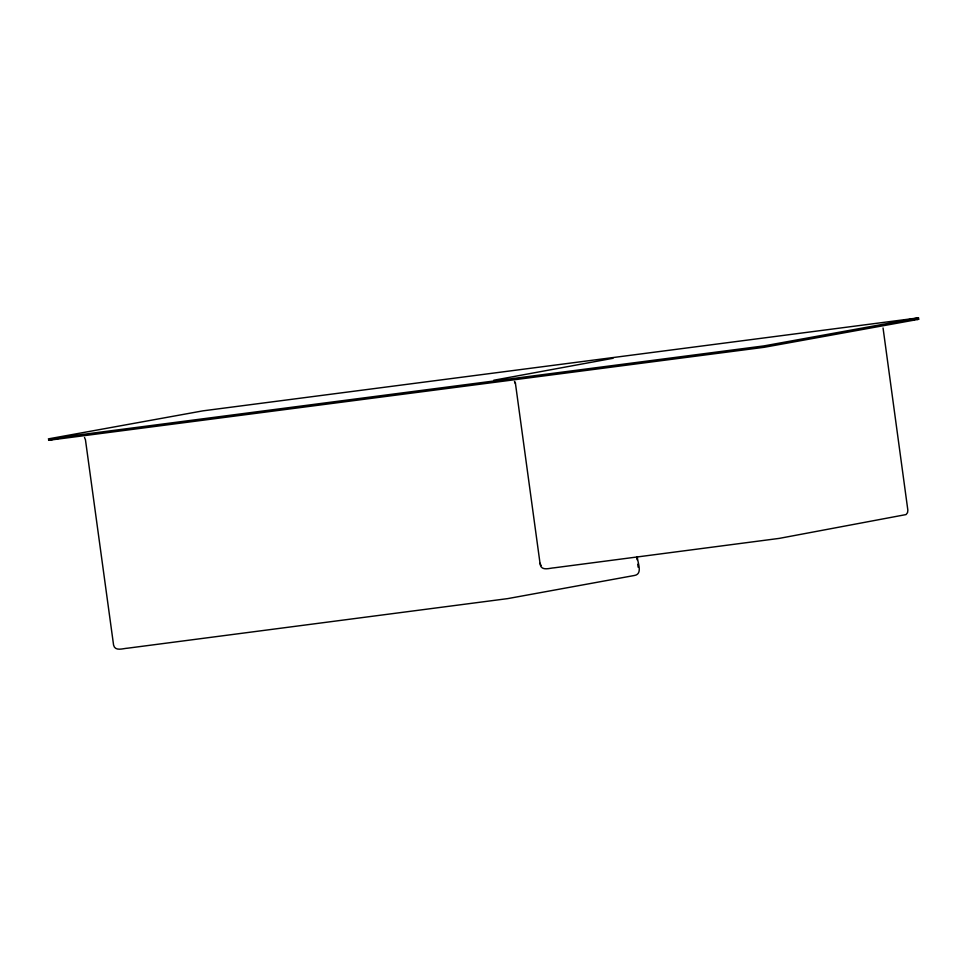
<?xml version="1.0" encoding="UTF-8"?>
<svg xmlns="http://www.w3.org/2000/svg" width="967" height="967" viewBox="0 0 967 967"><rect width="100%" height="100%" fill="white"/><g stroke="black" fill="none" stroke-linecap="round" stroke-linejoin="round"><path stroke-width="1.45" d="M918.493 317.865L202.852 410.866L48.35 438.885L763.978 345.896L918.493 317.865L918.65 319.279L917.586 319.509L764.148 347.298L48.58 440.287L52.605 439.514M55.578 438.97L58.552 438.426M493.75 380.249L613.005 358.286M911.301 319.992L914.697 319.593M917.151 319.328L918.65 319.279M514.468 381.469L515.423 383.73M84.492 437.471L85.447 439.731L113.574 645.086C115.037 651.685 123.135 648.373 127.608 648.192L507.663 598.621L634.267 575.51C643.393 574.18 637.217 561.948 637.338 556.617M541.037 565.526L540.082 563.278M636.721 556.799L637.12 559.772M637.736 564.245L638.147 567.218M515.29 382.291L540.215 564.704C541.677 571.304 549.776 568.004 554.236 567.81L779.245 538.389L906.055 514.577L907.542 512.631L907.856 510.201L883.052 327.982M917.441 318.095L917.586 319.509"/></g></svg>
